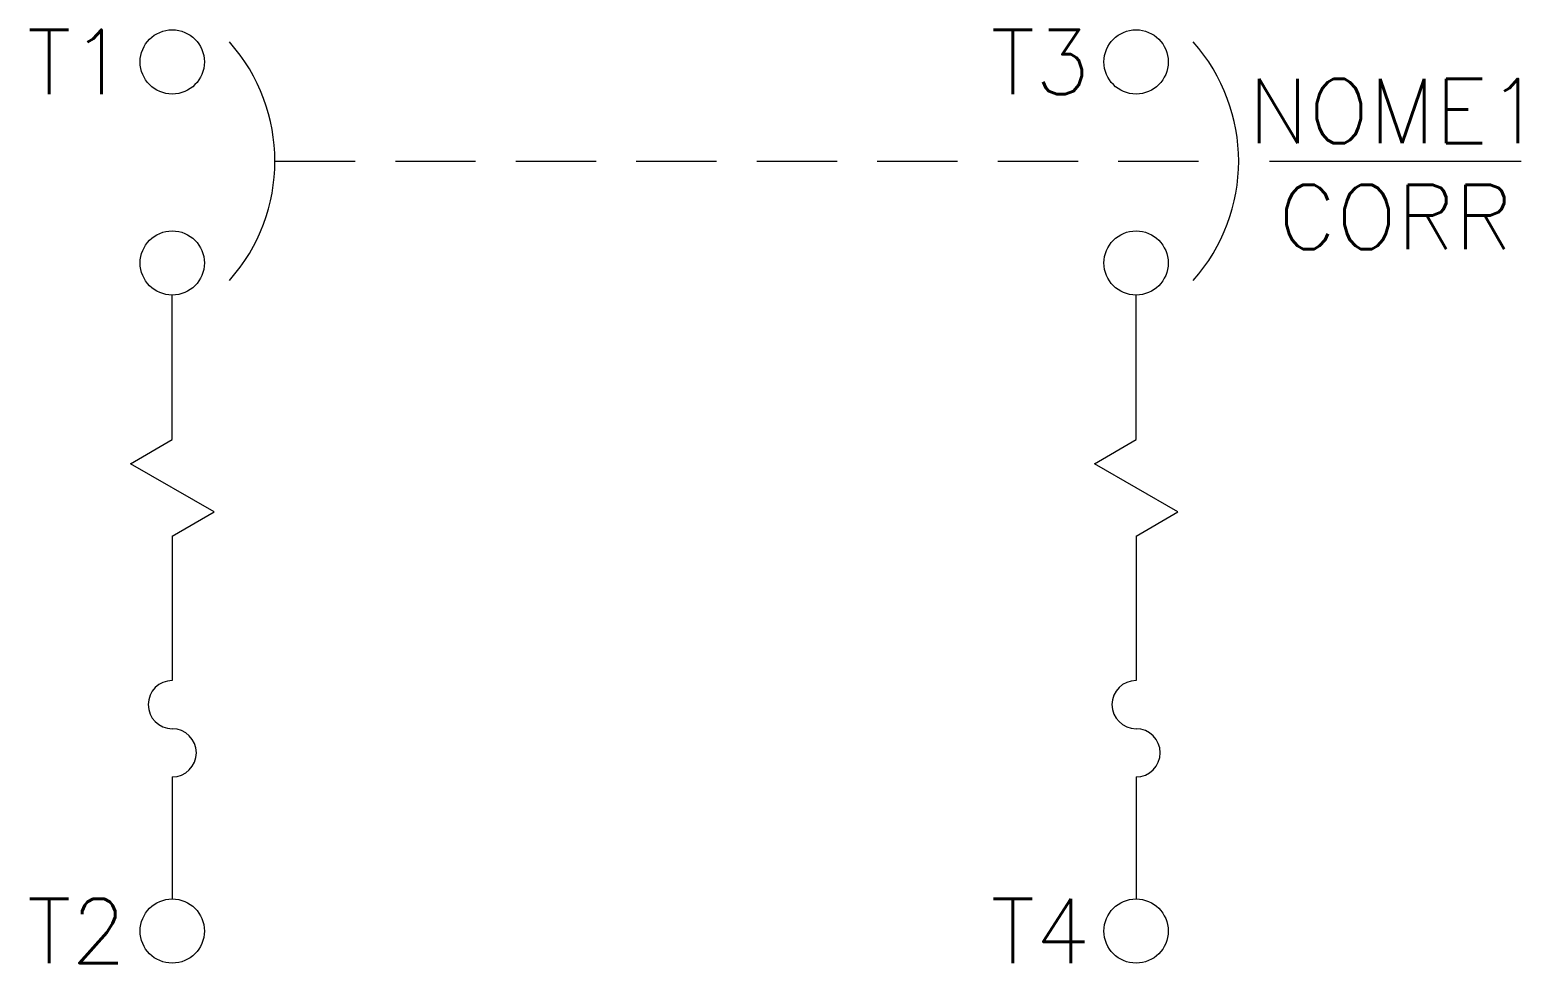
# Model space of a CAD drawing. Header units: millimetres. Extents: x -4.4 to 42, y -29.1 to 0.
import ezdxf
from ezdxf.enums import TextEntityAlignment as Align

# ---------------------------------------------------------------- set-up
doc = ezdxf.new("R2010")
doc.units = ezdxf.units.MM
doc.header["$LTSCALE"] = 10
doc.linetypes.add('HIDDEN', pattern=[0.375, 0.25, -0.125])
doc.styles.add('ROMANS', font='romans.shx')

msp = doc.modelspace()

# ---------------------------------------------------------------- linework, layer by layer
at = {"color": 7, "linetype": 'HIDDEN'}
msp.add_line((3.193, -4.091), (33.068, -4.091), dxfattribs=at)
at = {"color": 0}
for p, q in [((34.153, -4.091), (41.987, -4.091)), ((0, -23.259), (0, -27.058)), ((30, -23.259), (30, -27.058))]:
    msp.add_line(p, q, dxfattribs=at)
at = {"color": 7, "linetype": 'Continuous'}
for p, q in [((0, -12.759), (0, -8.259)), ((30, -12.759), (30, -8.259)), ((-1.299, -13.509), (0, -12.759)), ((28.701, -13.509), (30, -12.759)), ((1.299, -15.009), (-1.299, -13.509)), ((31.299, -15.009), (28.701, -13.509)), ((0, -15.759), (1.299, -15.009)), ((30, -15.759), (31.299, -15.009)), ((0, -15.759), (0, -20.259)), ((30, -15.759), (30, -20.259))]:
    msp.add_line(p, q, dxfattribs=at)
for centre in [(0, -1), (30, -1), (0, -7.259), (30, -7.259), (0, -28.058), (30, -28.058)]:
    msp.add_circle(centre, 1, dxfattribs=at)
for centre, radius, start, end in [((-2.387, -4.091), 5.581, 318.3063, 41.6937), ((27.613, -4.091), 5.581, 318.3063, 41.6937), ((0, -21.009), 0.75, 90, 270), ((30, -21.009), 0.75, 90, 270), ((0, -22.509), 0.75, 270, 90), ((30, -22.509), 0.75, 270, 90)]:
    msp.add_arc(centre, radius, start, end, dxfattribs=at)

# ---------------------------------------------------------------- texts
at = {"color": 7, "style": 'ROMANS'}
for tag, p in [('T1', (-1.434, -1)), ('T3', (28.566, -1)), ('T2', (-1.434, -28.058)), ('T4', (28.566, -28.058))]:
    msp.add_attdef(tag, text='', height=2, dxfattribs=at).set_placement(p, align=Align.MIDDLE_RIGHT)
for tag, p in [('NOME1', (38.07, -2.53)), ('CORR', (38.07, -5.825))]:
    msp.add_attdef(tag, text='', height=2, dxfattribs=at).set_placement(p, align=Align.MIDDLE_CENTER)

doc.saveas('drawing.dxf')
